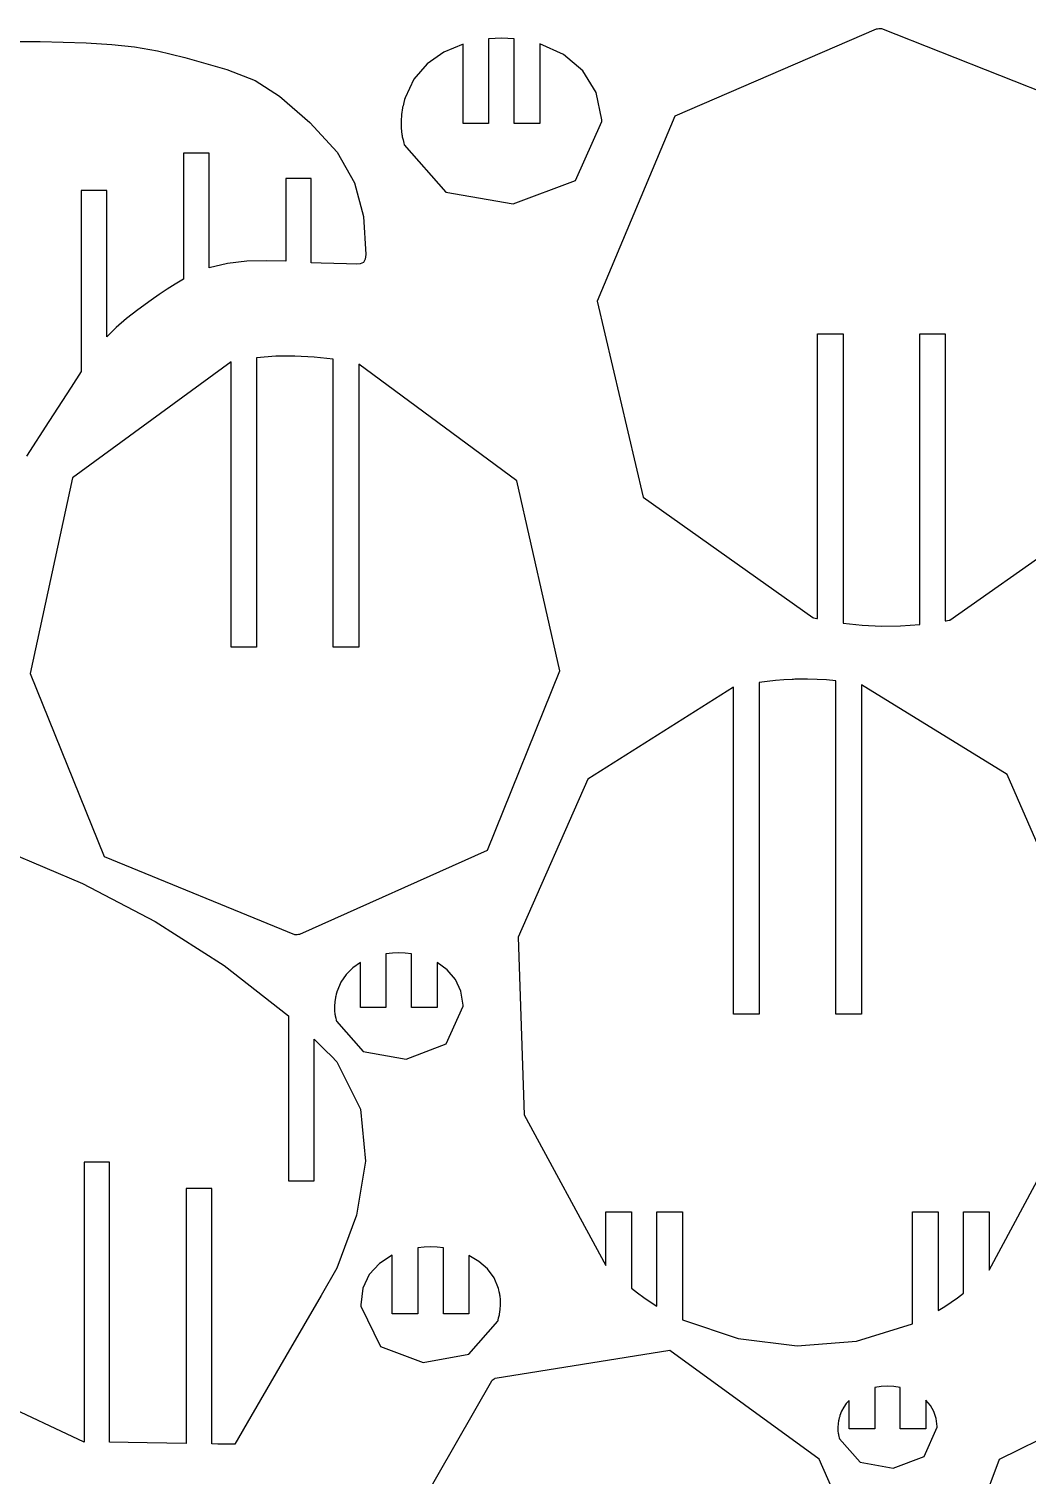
# Model space of a CAD drawing. Header units: metres. Extents: x 0 to 170079, y 0 to 115469.
# Drawn here: x 74842 to 122457, y 46532 to 115469 of the extents above; entities that cross this region are included whole.
import ezdxf

# ---------------------------------------------------------------- set-up
doc = ezdxf.new("R2010")
doc.units = ezdxf.units.M

msp = doc.modelspace()

# ---------------------------------------------------------------- linework, layer by layer
at = {"layer": 'MY3DLAYER'}
for p, q in [((115252, 115459), (105655, 111314)), ((115252, 115459), (105655, 111314)), ((115319, 115463), (115252, 115459)), ((115319, 115463), (115252, 115459)), ((115386, 115466), (115319, 115463)), ((115386, 115466), (115319, 115463)), ((115453, 115468), (115386, 115466)), ((115453, 115468), (115386, 115466)), ((115521, 115469), (115453, 115468)), ((115521, 115469), (115453, 115468)), ((115522, 115469), (115521, 115469)), ((115522, 115469), (115521, 115469)), ((115523, 115469), (115522, 115469)), ((115523, 115469), (115522, 115469)), ((115524, 115469), (115523, 115469)), ((115524, 115469), (115523, 115469)), ((115525, 115469), (115524, 115469)), ((115525, 115469), (115524, 115469)), ((115526, 115469), (115525, 115469)), ((115525, 115469), (115525, 115469)), ((115526, 115469), (115525, 115469)), ((115525, 115469), (115525, 115469)), ((125266, 111625), (115526, 115469)), ((115526, 115469), (115526, 115469)), ((115526, 115469), (115526, 115469)), ((125266, 111625), (115526, 115469)), ((115526, 115469), (115526, 115469)), ((115526, 115469), (115526, 115469)), ((73186, 114874), (75384, 114867)), ((73186, 114874), (75384, 114867)), ((75384, 114867), (77566, 114804)), ((75384, 114867), (77566, 114804)), ((77566, 114804), (78805, 114734)), ((77566, 114804), (78805, 114734)), ((78805, 114734), (79885, 114623)), ((78805, 114734), (79885, 114623)), ((79885, 114623), (80984, 114428)), ((79885, 114623), (80984, 114428)), ((95553, 114749), (94638, 114359)), ((95553, 114749), (94638, 114359)), ((95553, 114157), (95553, 114749)), ((95553, 114157), (95553, 114749)), ((97077, 115020), (96772, 114997)), ((97077, 115020), (96772, 114997)), ((96772, 114997), (96772, 114367)), ((96772, 114997), (96772, 114367)), ((97382, 115027), (97077, 115020)), ((97382, 115027), (97077, 115020)), ((97687, 115020), (97382, 115027)), ((97687, 115020), (97382, 115027)), ((97992, 114999), (97687, 115020)), ((97992, 114999), (97687, 115020)), ((97992, 114368), (97992, 114999)), ((97992, 114368), (97992, 114999)), ((100339, 114244), (99211, 114754)), ((99211, 114754), (99211, 114162)), ((100339, 114244), (99211, 114754)), ((99211, 114754), (99211, 114162)), ((80984, 114428), (82278, 114106)), ((80984, 114428), (82278, 114106)), ((82278, 114106), (84280, 113535)), ((82278, 114106), (84280, 113535)), ((93843, 113801), (93211, 113076)), ((93843, 113801), (93211, 113076)), ((94638, 114359), (93843, 113801)), ((94638, 114359), (93843, 113801)), ((95553, 112856), (95553, 114157)), ((95553, 112856), (95553, 114157)), ((96772, 114367), (96772, 112981)), ((96772, 114367), (96772, 112981)), ((97992, 112981), (97992, 114368)), ((97992, 112981), (97992, 114368)), ((99211, 114162), (99211, 112859)), ((99211, 114162), (99211, 112859)), ((101263, 113472), (100339, 114244)), ((101263, 113472), (100339, 114244)), ((84280, 113535), (85632, 113009)), ((84280, 113535), (85632, 113009)), ((93211, 113076), (92784, 112182)), ((93211, 113076), (92784, 112182)), ((101901, 112437), (101263, 113472)), ((101901, 112437), (101263, 113472)), ((85632, 113009), (86798, 112256)), ((85632, 113009), (86798, 112256)), ((95553, 111556), (95553, 112856)), ((95553, 111556), (95553, 112856)), ((96772, 112981), (96772, 111594)), ((96772, 112981), (96772, 111594)), ((97992, 111595), (97992, 112981)), ((97992, 111595), (97992, 112981)), ((99211, 112859), (99211, 111556)), ((99211, 112859), (99211, 111556)), ((102170, 111140), (101901, 112437)), ((102170, 111140), (101901, 112437)), ((86798, 112256), (88247, 111008)), ((86798, 112256), (88247, 111008)), ((92662, 111704), (92613, 111385)), ((92662, 111704), (92613, 111385)), ((92663, 111708), (92662, 111704)), ((92663, 111708), (92662, 111704)), ((92665, 111718), (92663, 111708)), ((92665, 111718), (92663, 111708)), ((92668, 111728), (92665, 111718)), ((92668, 111728), (92665, 111718)), ((92669, 111733), (92668, 111728)), ((92669, 111733), (92668, 111728)), ((92687, 111802), (92669, 111733)), ((92687, 111802), (92669, 111733)), ((92726, 111955), (92687, 111802)), ((92726, 111955), (92687, 111802)), ((92765, 112108), (92726, 111955)), ((92765, 112108), (92726, 111955)), ((92783, 112177), (92765, 112108)), ((92783, 112177), (92765, 112108)), ((92784, 112182), (92783, 112180)), ((92784, 112182), (92783, 112180)), ((92783, 112180), (92783, 112178)), ((92783, 112180), (92783, 112178)), ((92783, 112178), (92783, 112177)), ((92783, 112178), (92783, 112177)), ((92784, 112182), (92784, 112182)), ((92784, 112182), (92784, 112182)), ((88247, 111008), (89552, 109587)), ((88247, 111008), (89552, 109587)), ((92613, 111385), (92592, 111068)), ((92613, 111385), (92592, 111068)), ((92592, 111068), (92598, 110750)), ((92592, 111068), (92598, 110750)), ((95553, 110964), (95553, 111556)), ((95553, 110964), (95553, 111556)), ((96772, 111594), (96772, 110964)), ((96772, 111594), (96772, 110964)), ((97992, 110964), (97992, 111595)), ((97992, 110964), (97992, 111595)), ((99211, 111556), (99211, 110964)), ((99211, 111556), (99211, 110964)), ((100912, 108248), (102173, 111060)), ((100912, 108248), (102173, 111060)), ((105655, 111314), (101955, 102493)), ((105655, 111314), (101955, 102493)), ((102171, 111121), (102170, 111140)), ((102171, 111121), (102170, 111140)), ((102172, 111101), (102171, 111121)), ((102172, 111101), (102171, 111121)), ((102173, 111082), (102172, 111101)), ((102173, 111082), (102172, 111101)), ((102173, 111062), (102173, 111082)), ((102173, 111062), (102173, 111082)), ((102173, 111061), (102173, 111062)), ((102173, 111062), (102173, 111062)), ((102173, 111061), (102173, 111062)), ((102173, 111062), (102173, 111062)), ((102173, 111061), (102173, 111061)), ((102173, 111061), (102173, 111061)), ((102173, 111060), (102173, 111061)), ((102173, 111061), (102173, 111061)), ((102173, 111061), (102173, 111061)), ((102173, 111061), (102173, 111061)), ((102173, 111061), (102173, 111061)), ((102173, 111060), (102173, 111061)), ((102173, 111061), (102173, 111061)), ((102173, 111061), (102173, 111061)), ((102173, 111060), (102173, 111060)), ((102173, 111060), (102173, 111060)), ((92598, 110750), (92633, 110427)), ((92598, 110750), (92633, 110427)), ((92633, 110427), (92634, 110423)), ((92633, 110427), (92634, 110423)), ((92634, 110423), (92636, 110413)), ((92634, 110423), (92636, 110413)), ((92636, 110413), (92639, 110403)), ((92636, 110413), (92639, 110403)), ((92639, 110403), (92640, 110398)), ((92639, 110403), (92640, 110398)), ((92640, 110398), (92655, 110329)), ((92640, 110398), (92655, 110329)), ((92655, 110329), (92689, 110176)), ((92655, 110329), (92689, 110176)), ((95744, 110964), (95553, 110964)), ((95744, 110964), (95553, 110964)), ((96163, 110964), (95744, 110964)), ((96163, 110964), (95744, 110964)), ((96582, 110964), (96163, 110964)), ((96582, 110964), (96163, 110964)), ((96772, 110964), (96582, 110964)), ((96772, 110964), (96582, 110964)), ((98182, 110964), (97992, 110964)), ((98182, 110964), (97992, 110964)), ((98601, 110964), (98182, 110964)), ((98601, 110964), (98182, 110964)), ((99020, 110964), (98601, 110964)), ((99020, 110964), (98601, 110964)), ((99211, 110964), (99020, 110964)), ((99211, 110964), (99020, 110964)), ((92689, 110176), (92723, 110023)), ((92689, 110176), (92723, 110023)), ((92723, 110023), (92738, 109954)), ((92723, 110023), (92738, 109954)), ((92738, 109954), (92738, 109953)), ((92738, 109954), (92738, 109953)), ((92738, 109953), (92739, 109951)), ((92738, 109953), (92739, 109951)), ((92739, 109951), (92739, 109950)), ((92739, 109951), (92739, 109950)), ((92739, 109950), (92739, 109949)), ((92739, 109950), (92739, 109949)), ((92739, 109949), (94727, 107693)), ((92739, 109949), (94727, 107693)), ((82406, 109539), (82216, 109539)), ((82216, 109539), (82216, 108602)), ((82406, 109539), (82216, 109539)), ((82216, 109539), (82216, 108602)), ((82825, 109539), (82406, 109539)), ((82825, 109539), (82406, 109539)), ((83245, 109539), (82825, 109539)), ((83245, 109539), (82825, 109539)), ((83435, 109539), (83245, 109539)), ((83435, 109539), (83245, 109539)), ((83435, 108686), (83435, 109539)), ((83435, 108686), (83435, 109539)), ((89552, 109587), (90375, 108126)), ((89552, 109587), (90375, 108126)), ((82216, 108602), (82216, 106540)), ((82216, 108602), (82216, 106540)), ((83435, 106811), (83435, 108686)), ((83435, 106811), (83435, 108686)), ((87283, 108341), (87093, 108341)), ((87093, 108341), (87093, 107724)), ((87283, 108341), (87093, 108341)), ((87093, 108341), (87093, 107724)), ((87702, 108341), (87283, 108341)), ((87702, 108341), (87283, 108341)), ((88121, 108341), (87702, 108341)), ((88121, 108341), (87702, 108341)), ((88312, 108341), (88121, 108341)), ((88312, 108341), (88121, 108341)), ((88312, 107713), (88312, 108341)), ((88312, 107713), (88312, 108341)), ((97941, 107126), (100912, 108248)), ((97941, 107126), (100912, 108248)), ((77530, 107761), (77339, 107761)), ((77339, 107761), (77339, 106414)), ((77530, 107761), (77339, 107761)), ((77339, 107761), (77339, 106414)), ((77949, 107761), (77530, 107761)), ((77949, 107761), (77530, 107761)), ((78368, 107761), (77949, 107761)), ((78368, 107761), (77949, 107761)), ((78558, 107761), (78368, 107761)), ((78558, 107761), (78368, 107761)), ((78558, 106671), (78558, 107761)), ((78558, 106671), (78558, 107761)), ((87093, 107724), (87093, 106366)), ((87093, 107724), (87093, 106366)), ((88312, 106330), (88312, 107713)), ((88312, 106330), (88312, 107713)), ((90375, 108126), (90800, 106534)), ((90375, 108126), (90800, 106534)), ((94727, 107693), (97941, 107126)), ((94727, 107693), (97941, 107126)), ((77339, 106414), (77339, 103452)), ((77339, 106414), (77339, 103452)), ((78558, 104272), (78558, 106671)), ((78558, 104272), (78558, 106671)), ((82216, 106540), (82216, 104479)), ((82216, 106540), (82216, 104479)), ((83435, 104936), (83435, 106811)), ((83435, 104936), (83435, 106811)), ((87093, 106366), (87093, 105008)), ((87093, 106366), (87093, 105008)), ((88312, 104947), (88312, 106330)), ((88312, 104947), (88312, 106330)), ((90800, 106534), (90912, 104719)), ((90800, 106534), (90912, 104719)), ((83435, 104083), (83435, 104936)), ((83435, 104083), (83435, 104936)), ((87093, 105008), (87093, 104391)), ((87093, 105008), (87093, 104391)), ((88312, 104319), (88312, 104947)), ((88312, 104319), (88312, 104947)), ((78558, 101874), (78558, 104272)), ((78558, 101874), (78558, 104272)), ((82216, 104479), (82216, 103542)), ((82216, 104479), (82216, 103542)), ((84321, 104292), (83435, 104083)), ((84321, 104292), (83435, 104083)), ((85233, 104395), (84321, 104292)), ((85233, 104395), (84321, 104292)), ((86160, 104419), (85233, 104395)), ((86160, 104419), (85233, 104395)), ((87093, 104391), (86160, 104419)), ((87093, 104391), (86160, 104419)), ((88785, 104297), (88312, 104319)), ((88785, 104297), (88312, 104319)), ((89392, 104279), (88785, 104297)), ((89392, 104279), (88785, 104297)), ((89996, 104265), (89392, 104279)), ((89996, 104265), (89392, 104279)), ((90457, 104258), (89996, 104265)), ((90457, 104258), (89996, 104265)), ((90651, 104264), (90457, 104258)), ((90651, 104264), (90457, 104258)), ((90795, 104338), (90651, 104264)), ((90795, 104338), (90651, 104264)), ((90883, 104487), (90795, 104338)), ((90883, 104487), (90795, 104338)), ((90912, 104719), (90883, 104487)), ((90912, 104719), (90883, 104487)), ((77339, 103452), (77339, 100490)), ((77339, 103452), (77339, 100490)), ((82216, 103542), (81822, 103306)), ((82216, 103542), (81822, 103306)), ((81051, 102803), (80673, 102540)), ((81051, 102803), (80673, 102540)), ((81434, 103059), (81051, 102803)), ((81434, 103059), (81051, 102803)), ((81822, 103306), (81434, 103059)), ((81822, 103306), (81434, 103059)), ((80040, 102084), (79491, 101658)), ((80040, 102084), (79491, 101658)), ((80673, 102540), (80040, 102084)), ((80673, 102540), (80040, 102084)), ((101955, 102493), (104151, 93141)), ((101955, 102493), (104151, 93141)), ((78558, 100784), (78558, 101874)), ((78558, 100784), (78558, 101874)), ((79491, 101658), (79004, 101234)), ((79491, 101658), (79004, 101234)), ((79004, 101234), (78558, 100784)), ((79004, 101234), (78558, 100784)), ((112460, 98813), (112460, 100933)), ((112460, 100933), (112651, 100933)), ((112460, 98813), (112460, 100933)), ((112460, 100933), (112651, 100933)), ((112651, 100933), (113070, 100933)), ((112651, 100933), (113070, 100933)), ((113070, 100933), (113489, 100933)), ((113070, 100933), (113489, 100933)), ((113489, 100933), (113679, 100933)), ((113489, 100933), (113679, 100933)), ((113679, 100933), (113679, 98779)), ((113679, 100933), (113679, 98779)), ((117337, 98768), (117337, 100933)), ((117337, 100933), (117527, 100933)), ((117337, 98768), (117337, 100933)), ((117337, 100933), (117527, 100933)), ((117527, 100933), (117946, 100933)), ((117527, 100933), (117946, 100933)), ((117946, 100933), (118366, 100933)), ((117946, 100933), (118366, 100933)), ((118366, 100933), (118556, 100933)), ((118366, 100933), (118556, 100933)), ((118556, 100933), (118556, 98796)), ((118556, 100933), (118556, 98796)), ((77339, 100490), (77339, 99144)), ((77339, 100490), (77339, 99144)), ((84484, 99601), (76917, 94073)), ((84484, 99601), (76917, 94073)), ((84484, 97474), (84484, 99601)), ((84484, 97474), (84484, 99601)), ((86615, 99863), (85703, 99793)), ((86615, 99863), (85703, 99793)), ((85703, 99793), (85703, 97637)), ((85703, 99793), (85703, 97637)), ((87534, 99872), (86615, 99863)), ((87534, 99872), (86615, 99863)), ((88451, 99823), (87534, 99872)), ((88451, 99823), (87534, 99872)), ((89361, 99719), (88451, 99823)), ((89361, 99719), (88451, 99823)), ((89361, 97575), (89361, 99719)), ((89361, 97575), (89361, 99719)), ((98124, 93930), (90580, 99486)), ((90580, 99486), (90580, 97378)), ((98124, 93930), (90580, 99486)), ((90580, 99486), (90580, 97378)), ((77339, 99144), (76855, 98395)), ((77339, 99144), (76855, 98395)), ((112460, 94148), (112460, 98813)), ((112460, 94148), (112460, 98813)), ((113679, 98779), (113679, 94039)), ((113679, 98779), (113679, 94039)), ((117337, 94003), (117337, 98768)), ((117337, 94003), (117337, 98768)), ((118556, 98796), (118556, 94093)), ((118556, 98796), (118556, 94093)), ((76855, 98395), (75792, 96749)), ((76855, 98395), (75792, 96749)), ((84484, 92797), (84484, 97474)), ((84484, 92797), (84484, 97474)), ((85703, 97637), (85703, 92893)), ((85703, 97637), (85703, 92893)), ((89361, 92856), (89361, 97575)), ((89361, 92856), (89361, 97575)), ((90580, 97378), (90580, 92740)), ((90580, 97378), (90580, 92740)), ((75792, 96749), (74728, 95103)), ((75792, 96749), (74728, 95103)), ((76917, 94073), (74899, 84749)), ((76917, 94073), (74899, 84749)), ((100171, 84872), (98124, 93930)), ((100171, 84872), (98124, 93930)), ((112460, 89484), (112460, 94148)), ((112460, 89484), (112460, 94148)), ((113679, 94039), (113679, 89300)), ((113679, 94039), (113679, 89300)), ((117337, 89239), (117337, 94003)), ((117337, 89239), (117337, 94003)), ((118556, 94093), (118556, 89390)), ((118556, 94093), (118556, 89390)), ((104151, 93141), (112240, 87404)), ((104151, 93141), (112240, 87404)), ((84484, 88120), (84484, 92797)), ((84484, 88120), (84484, 92797)), ((85703, 92893), (85703, 88150)), ((85703, 92893), (85703, 88150)), ((89361, 88138), (89361, 92856)), ((89361, 88138), (89361, 92856)), ((90580, 92740), (90580, 88102)), ((90580, 92740), (90580, 88102)), ((118776, 87286), (126890, 92993)), ((118776, 87286), (126890, 92993)), ((112460, 87363), (112460, 89484)), ((112460, 87363), (112460, 89484)), ((113679, 89300), (113679, 87146)), ((113679, 89300), (113679, 87146)), ((117337, 87074), (117337, 89239)), ((117337, 87074), (117337, 89239)), ((118556, 89390), (118556, 87253)), ((118556, 89390), (118556, 87253)), ((84484, 85994), (84484, 88120)), ((84484, 85994), (84484, 88120)), ((85703, 88150), (85703, 85994)), ((85703, 88150), (85703, 85994)), ((89361, 85994), (89361, 88138)), ((89361, 85994), (89361, 88138)), ((90580, 88102), (90580, 85994)), ((90580, 88102), (90580, 85994)), ((112240, 87404), (112274, 87398)), ((112240, 87404), (112274, 87398)), ((112274, 87398), (112350, 87384)), ((112274, 87398), (112350, 87384)), ((112350, 87384), (112426, 87370)), ((112350, 87384), (112426, 87370)), ((112426, 87370), (112460, 87363)), ((112426, 87370), (112460, 87363)), ((113679, 87146), (114589, 87051)), ((113679, 87146), (114589, 87051)), ((114589, 87051), (115506, 87006)), ((114589, 87051), (115506, 87006)), ((115506, 87006), (116424, 87012)), ((115506, 87006), (116424, 87012)), ((116424, 87012), (117337, 87074)), ((116424, 87012), (117337, 87074)), ((118556, 87253), (118590, 87258)), ((118556, 87253), (118590, 87258)), ((118590, 87258), (118666, 87269)), ((118590, 87258), (118666, 87269)), ((118666, 87269), (118742, 87281)), ((118666, 87269), (118742, 87281)), ((118742, 87281), (118776, 87286)), ((118742, 87281), (118776, 87286)), ((84674, 85994), (84484, 85994)), ((84674, 85994), (84484, 85994)), ((85093, 85994), (84674, 85994)), ((85093, 85994), (84674, 85994)), ((85512, 85994), (85093, 85994)), ((85512, 85994), (85093, 85994)), ((85703, 85994), (85512, 85994)), ((85703, 85994), (85512, 85994)), ((89551, 85994), (89361, 85994)), ((89551, 85994), (89361, 85994)), ((89970, 85994), (89551, 85994)), ((89970, 85994), (89551, 85994)), ((90389, 85994), (89970, 85994)), ((90389, 85994), (89970, 85994)), ((90580, 85994), (90389, 85994)), ((90580, 85994), (90389, 85994)), ((96721, 76327), (100171, 84872)), ((96721, 76327), (100171, 84872)), ((74899, 84749), (78431, 76026)), ((74899, 84749), (78431, 76026)), ((110061, 84365), (109677, 84315)), ((110061, 84365), (109677, 84315)), ((109677, 84315), (109677, 81845)), ((109677, 84315), (109677, 81845)), ((110451, 84407), (110061, 84365)), ((110451, 84407), (110061, 84365)), ((110846, 84438), (110451, 84407)), ((110846, 84438), (110451, 84407)), ((111249, 84459), (110846, 84438)), ((111249, 84459), (110846, 84438)), ((111316, 84464), (111249, 84459)), ((111316, 84464), (111249, 84459)), ((111383, 84467), (111316, 84464)), ((111383, 84467), (111316, 84464)), ((111451, 84469), (111383, 84467)), ((111451, 84469), (111383, 84467)), ((111519, 84470), (111451, 84469)), ((111519, 84470), (111451, 84469)), ((111520, 84470), (111519, 84470)), ((111520, 84470), (111519, 84470)), ((111521, 84470), (111520, 84470)), ((111521, 84470), (111520, 84470)), ((111522, 84470), (111521, 84470)), ((111522, 84470), (111521, 84470)), ((111523, 84470), (111522, 84470)), ((111523, 84470), (111522, 84470)), ((111524, 84470), (111523, 84470)), ((111523, 84470), (111523, 84470)), ((111524, 84470), (111523, 84470)), ((111523, 84470), (111523, 84470)), ((111989, 84473), (111524, 84470)), ((111989, 84473), (111524, 84470)), ((111524, 84470), (111524, 84470)), ((111524, 84470), (111524, 84470)), ((111524, 84470), (111524, 84470)), ((111524, 84470), (111524, 84470)), ((112446, 84461), (111989, 84473)), ((112446, 84461), (111989, 84473)), ((112894, 84435), (112446, 84461)), ((112894, 84435), (112446, 84461)), ((113335, 84395), (112894, 84435)), ((113335, 84395), (112894, 84435)), ((113335, 81912), (113335, 84395)), ((113335, 81912), (113335, 84395)), ((121507, 79933), (114554, 84208)), ((114554, 84208), (114554, 81754)), ((121507, 79933), (114554, 84208)), ((114554, 84208), (114554, 81754)), ((108458, 84084), (101506, 79699)), ((108458, 84084), (101506, 79699)), ((108458, 81650), (108458, 84084)), ((108458, 81650), (108458, 84084)), ((108458, 76296), (108458, 81650)), ((108458, 76296), (108458, 81650)), ((109677, 81845), (109677, 76411)), ((109677, 81845), (109677, 76411)), ((113335, 76451), (113335, 81912)), ((113335, 76451), (113335, 81912)), ((114554, 81754), (114554, 76357)), ((114554, 81754), (114554, 76357)), ((101506, 79699), (98173, 72172)), ((101506, 79699), (98173, 72172)), ((124840, 72264), (121507, 79933)), ((124840, 72264), (121507, 79933)), ((73813, 76256), (77394, 74728)), ((73813, 76256), (77394, 74728)), ((78431, 76026), (87515, 72303)), ((78431, 76026), (87515, 72303)), ((87771, 72313), (96721, 76327)), ((87771, 72313), (96721, 76327)), ((108458, 70941), (108458, 76296)), ((108458, 70941), (108458, 76296)), ((109677, 76411), (109677, 70977)), ((109677, 76411), (109677, 70977)), ((113335, 70990), (113335, 76451)), ((113335, 70990), (113335, 76451)), ((114554, 76357), (114554, 70960)), ((114554, 76357), (114554, 70960)), ((77394, 74728), (80861, 72918)), ((77394, 74728), (80861, 72918)), ((80861, 72918), (84157, 70819)), ((80861, 72918), (84157, 70819)), ((87515, 72303), (87515, 72303)), ((87515, 72303), (87515, 72303)), ((87515, 72303), (87516, 72303)), ((87515, 72303), (87515, 72303)), ((87515, 72303), (87515, 72303)), ((87515, 72303), (87516, 72303)), ((87516, 72303), (87517, 72303)), ((87516, 72303), (87516, 72303)), ((87516, 72303), (87517, 72303)), ((87516, 72303), (87516, 72303)), ((87517, 72303), (87518, 72303)), ((87517, 72303), (87518, 72303)), ((87518, 72303), (87519, 72303)), ((87518, 72303), (87519, 72303)), ((87519, 72303), (87520, 72303)), ((87519, 72303), (87520, 72303)), ((87520, 72303), (87583, 72304)), ((87520, 72303), (87583, 72304)), ((87583, 72304), (87646, 72306)), ((87583, 72304), (87646, 72306)), ((87646, 72306), (87708, 72309)), ((87646, 72306), (87708, 72309)), ((87708, 72309), (87771, 72313)), ((87708, 72309), (87771, 72313)), ((98173, 72172), (98459, 63712)), ((98173, 72172), (98459, 63712)), ((92180, 71416), (91876, 71381)), ((92180, 71416), (91876, 71381)), ((91876, 71381), (91876, 70980)), ((91876, 71381), (91876, 70980)), ((92486, 71428), (92180, 71416)), ((92486, 71428), (92180, 71416)), ((92792, 71417), (92486, 71428)), ((92792, 71417), (92486, 71428)), ((93095, 71383), (92792, 71417)), ((93095, 71383), (92792, 71417)), ((93095, 70982), (93095, 71383)), ((93095, 70982), (93095, 71383)), ((84157, 70819), (87224, 68423)), ((84157, 70819), (87224, 68423)), ((89974, 70393), (89720, 70026)), ((89974, 70393), (89720, 70026)), ((90290, 70704), (89974, 70393)), ((90290, 70704), (89974, 70393)), ((90657, 70959), (90290, 70704)), ((90657, 70959), (90290, 70704)), ((90657, 70624), (90657, 70959)), ((90657, 70624), (90657, 70959)), ((90657, 69888), (90657, 70624)), ((90657, 69888), (90657, 70624)), ((91876, 70980), (91876, 70098)), ((91876, 70980), (91876, 70098)), ((93095, 70099), (93095, 70982)), ((93095, 70099), (93095, 70982)), ((94799, 70610), (94315, 70966)), ((94315, 70966), (94315, 70630)), ((94799, 70610), (94315, 70966)), ((94315, 70966), (94315, 70630)), ((94315, 70630), (94315, 69891)), ((94315, 70630), (94315, 69891)), ((95184, 70153), (94799, 70610)), ((95184, 70153), (94799, 70610)), ((108458, 68507), (108458, 70941)), ((108458, 68507), (108458, 70941)), ((109677, 70977), (109677, 68507)), ((109677, 70977), (109677, 68507)), ((113335, 68507), (113335, 70990)), ((113335, 68507), (113335, 70990)), ((114554, 70960), (114554, 68507)), ((114554, 70960), (114554, 68507)), ((89720, 70026), (89539, 69604)), ((89720, 70026), (89539, 69604)), ((90657, 69151), (90657, 69888)), ((90657, 69151), (90657, 69888)), ((91876, 70098), (91876, 69217)), ((91876, 70098), (91876, 69217)), ((93095, 69217), (93095, 70099)), ((93095, 69217), (93095, 70099)), ((94315, 69891), (94315, 69152)), ((94315, 69891), (94315, 69152)), ((95444, 69595), (95184, 70153)), ((95444, 69595), (95184, 70153)), ((89429, 69093), (89415, 68890)), ((89429, 69093), (89415, 68890)), ((89460, 69297), (89429, 69093)), ((89460, 69297), (89429, 69093)), ((89461, 69300), (89460, 69297)), ((89461, 69300), (89460, 69297)), ((89462, 69307), (89461, 69300)), ((89462, 69307), (89461, 69300)), ((89464, 69313), (89462, 69307)), ((89464, 69313), (89462, 69307)), ((89465, 69316), (89464, 69313)), ((89465, 69316), (89464, 69313)), ((89476, 69361), (89465, 69316)), ((89476, 69361), (89465, 69316)), ((89501, 69459), (89476, 69361)), ((89501, 69459), (89476, 69361)), ((89526, 69557), (89501, 69459)), ((89526, 69557), (89501, 69459)), ((89538, 69601), (89526, 69557)), ((89538, 69601), (89526, 69557)), ((89539, 69604), (89538, 69604)), ((89538, 69604), (89538, 69603)), ((89539, 69604), (89538, 69604)), ((89538, 69604), (89538, 69603)), ((89538, 69603), (89538, 69602)), ((89538, 69603), (89538, 69602)), ((89538, 69602), (89538, 69601)), ((89538, 69602), (89538, 69601)), ((90657, 68816), (90657, 69151)), ((90657, 68816), (90657, 69151)), ((91876, 69217), (91876, 68816)), ((91876, 69217), (91876, 68816)), ((93095, 68816), (93095, 69217)), ((93095, 68816), (93095, 69217)), ((94315, 69152), (94315, 68816)), ((94315, 69152), (94315, 68816)), ((95555, 68936), (95444, 69595)), ((95555, 68936), (95444, 69595)), ((87224, 68423), (87224, 67195)), ((87224, 68423), (87224, 67195)), ((89415, 68890), (89419, 68686)), ((89415, 68890), (89419, 68686)), ((89419, 68686), (89442, 68479)), ((89419, 68686), (89442, 68479)), ((89442, 68479), (89443, 68476)), ((89442, 68479), (89443, 68476)), ((89443, 68476), (89444, 68470)), ((89443, 68476), (89444, 68470)), ((89444, 68470), (89445, 68464)), ((89444, 68470), (89445, 68464)), ((89445, 68464), (89446, 68461)), ((89445, 68464), (89446, 68461)), ((89446, 68461), (89456, 68416)), ((89446, 68461), (89456, 68416)), ((89456, 68416), (89478, 68318)), ((89456, 68416), (89478, 68318)), ((89478, 68318), (89499, 68220)), ((89478, 68318), (89499, 68220)), ((90848, 68816), (90657, 68816)), ((90848, 68816), (90657, 68816)), ((91267, 68816), (90848, 68816)), ((91267, 68816), (90848, 68816)), ((91686, 68816), (91267, 68816)), ((91686, 68816), (91267, 68816)), ((91876, 68816), (91686, 68816)), ((91876, 68816), (91686, 68816)), ((93286, 68816), (93095, 68816)), ((93286, 68816), (93095, 68816)), ((93705, 68816), (93286, 68816)), ((93705, 68816), (93286, 68816)), ((94124, 68816), (93705, 68816)), ((94124, 68816), (93705, 68816)), ((94315, 68816), (94124, 68816)), ((94315, 68816), (94124, 68816)), ((94749, 67082), (95557, 68885)), ((94749, 67082), (95557, 68885)), ((95556, 68924), (95555, 68936)), ((95556, 68924), (95555, 68936)), ((95557, 68911), (95556, 68924)), ((95557, 68911), (95556, 68924)), ((95557, 68899), (95557, 68911)), ((95557, 68899), (95557, 68911)), ((95557, 68886), (95557, 68899)), ((95557, 68886), (95557, 68899)), ((95557, 68885), (95557, 68886)), ((95557, 68886), (95557, 68886)), ((95557, 68886), (95557, 68886)), ((95557, 68885), (95557, 68886)), ((95557, 68886), (95557, 68886)), ((95557, 68886), (95557, 68886)), ((95557, 68885), (95557, 68885)), ((95557, 68885), (95557, 68885)), ((95557, 68885), (95557, 68885)), ((95557, 68885), (95557, 68885)), ((95557, 68885), (95557, 68885)), ((95557, 68885), (95557, 68885)), ((95557, 68885), (95557, 68885)), ((95557, 68885), (95557, 68885)), ((95557, 68885), (95557, 68885)), ((95557, 68885), (95557, 68885)), ((108649, 68507), (108458, 68507)), ((108649, 68507), (108458, 68507)), ((109068, 68507), (108649, 68507)), ((109068, 68507), (108649, 68507)), ((109487, 68507), (109068, 68507)), ((109487, 68507), (109068, 68507)), ((109677, 68507), (109487, 68507)), ((109677, 68507), (109487, 68507)), ((113525, 68507), (113335, 68507)), ((113525, 68507), (113335, 68507)), ((113944, 68507), (113525, 68507)), ((113944, 68507), (113525, 68507)), ((114364, 68507), (113944, 68507)), ((114364, 68507), (113944, 68507)), ((114554, 68507), (114364, 68507)), ((114554, 68507), (114364, 68507)), ((89499, 68220), (89509, 68176)), ((89499, 68220), (89509, 68176)), ((89509, 68176), (89509, 68175)), ((89509, 68176), (89509, 68175)), ((89509, 68175), (89509, 68174)), ((89509, 68175), (89509, 68174)), ((89509, 68174), (89510, 68173)), ((89509, 68174), (89510, 68173)), ((89510, 68173), (89510, 68173)), ((89510, 68173), (90784, 66726)), ((89510, 68173), (89510, 68173)), ((89510, 68173), (90784, 66726)), ((87224, 67195), (87224, 64494)), ((87224, 67195), (87224, 64494)), ((88444, 66260), (88444, 67314)), ((88444, 67314), (88722, 67046)), ((88444, 66260), (88444, 67314)), ((88444, 67314), (88722, 67046)), ((88722, 67046), (88998, 66775)), ((88722, 67046), (88998, 66775)), ((92844, 66363), (94749, 67082)), ((92844, 66363), (94749, 67082)), ((88444, 63940), (88444, 66260)), ((88444, 63940), (88444, 66260)), ((88998, 66775), (89270, 66501)), ((88998, 66775), (89270, 66501)), ((89270, 66501), (89538, 66225)), ((89270, 66501), (89538, 66225)), ((89538, 66225), (90659, 63980)), ((89538, 66225), (90659, 63980)), ((90784, 66726), (92844, 66363)), ((90784, 66726), (92844, 66363)), ((87224, 64494), (87224, 61793)), ((87224, 64494), (87224, 61793)), ((88444, 61620), (88444, 63940)), ((88444, 61620), (88444, 63940)), ((90659, 63980), (90901, 61500)), ((90659, 63980), (90901, 61500)), ((98459, 63712), (102362, 56529)), ((98459, 63712), (102362, 56529)), ((120650, 56292), (124554, 63588)), ((120650, 56292), (124554, 63588)), ((77661, 61440), (77471, 61440)), ((77471, 61440), (77471, 59356)), ((77661, 61440), (77471, 61440)), ((77471, 61440), (77471, 59356)), ((78080, 61440), (77661, 61440)), ((78080, 61440), (77661, 61440)), ((78500, 61440), (78080, 61440)), ((78500, 61440), (78080, 61440)), ((78690, 61440), (78500, 61440)), ((78690, 61440), (78500, 61440)), ((78690, 59355), (78690, 61440)), ((78690, 59355), (78690, 61440)), ((87224, 61793), (87224, 60565)), ((87224, 61793), (87224, 60565)), ((88444, 60565), (88444, 61620)), ((88444, 60565), (88444, 61620)), ((90901, 61500), (90462, 58927)), ((90901, 61500), (90462, 58927)), ((82538, 60192), (82348, 60192)), ((82348, 60192), (82348, 58292)), ((82538, 60192), (82348, 60192)), ((82348, 60192), (82348, 58292)), ((82957, 60192), (82538, 60192)), ((82957, 60192), (82538, 60192)), ((83376, 60192), (82957, 60192)), ((83376, 60192), (82957, 60192)), ((83567, 60192), (83376, 60192)), ((83567, 60192), (83376, 60192)), ((83567, 58290), (83567, 60192)), ((83567, 58290), (83567, 60192)), ((87224, 60565), (87415, 60565)), ((87224, 60565), (87415, 60565)), ((87415, 60565), (87834, 60565)), ((87415, 60565), (87834, 60565)), ((87834, 60565), (88253, 60565)), ((87834, 60565), (88253, 60565)), ((88253, 60565), (88444, 60565)), ((88253, 60565), (88444, 60565)), ((77471, 59356), (77471, 54771)), ((77471, 59356), (77471, 54771)), ((78690, 54767), (78690, 59355)), ((78690, 54767), (78690, 59355)), ((90462, 58927), (89538, 56401)), ((90462, 58927), (89538, 56401)), ((102362, 58685), (102362, 59084)), ((102362, 59084), (102553, 59084)), ((102362, 58685), (102362, 59084)), ((102362, 59084), (102553, 59084)), ((102362, 57806), (102362, 58685)), ((102362, 57806), (102362, 58685)), ((102553, 59084), (102972, 59084)), ((102553, 59084), (102972, 59084)), ((102972, 59084), (103391, 59084)), ((102972, 59084), (103391, 59084)), ((103391, 59084), (103581, 59084)), ((103391, 59084), (103581, 59084)), ((103581, 59084), (103581, 58514)), ((103581, 59084), (103581, 58514)), ((104800, 58381), (104800, 59084)), ((104800, 59084), (104991, 59084)), ((104800, 58381), (104800, 59084)), ((104800, 59084), (104991, 59084)), ((104991, 59084), (105410, 59084)), ((104991, 59084), (105410, 59084)), ((105410, 59084), (105829, 59084)), ((105410, 59084), (105829, 59084)), ((105829, 59084), (106020, 59084)), ((105829, 59084), (106020, 59084)), ((106020, 59084), (106020, 58279)), ((106020, 59084), (106020, 58279)), ((116992, 58249), (116992, 59084)), ((116992, 59084), (117183, 59084)), ((116992, 58249), (116992, 59084)), ((116992, 59084), (117183, 59084)), ((117183, 59084), (117602, 59084)), ((117183, 59084), (117602, 59084)), ((117602, 59084), (118021, 59084)), ((117602, 59084), (118021, 59084)), ((118021, 59084), (118212, 59084)), ((118021, 59084), (118212, 59084)), ((118212, 59084), (118212, 58347)), ((118212, 59084), (118212, 58347)), ((119431, 58478), (119431, 59084)), ((119431, 59084), (119621, 59084)), ((119431, 58478), (119431, 59084)), ((119431, 59084), (119621, 59084)), ((119621, 59084), (120040, 59084)), ((119621, 59084), (120040, 59084)), ((120040, 59084), (120460, 59084)), ((120040, 59084), (120460, 59084)), ((120460, 59084), (120650, 59084)), ((120460, 59084), (120650, 59084)), ((120650, 59084), (120650, 58647)), ((120650, 59084), (120650, 58647)), ((120650, 58647), (120650, 57688)), ((120650, 58647), (120650, 57688)), ((82348, 58292), (82348, 54112)), ((82348, 58292), (82348, 54112)), ((83567, 54104), (83567, 58290)), ((83567, 54104), (83567, 58290)), ((103581, 58514), (103581, 57261)), ((103581, 58514), (103581, 57261)), ((104800, 56836), (104800, 58381)), ((104800, 56836), (104800, 58381)), ((106020, 58279), (106020, 56510)), ((106020, 58279), (106020, 56510)), ((116992, 56414), (116992, 58249)), ((116992, 56414), (116992, 58249)), ((118212, 58347), (118212, 56727)), ((118212, 58347), (118212, 56727)), ((119431, 57145), (119431, 58478)), ((119431, 57145), (119431, 58478)), ((93700, 57394), (93397, 57364)), ((93700, 57394), (93397, 57364)), ((93397, 57364), (93397, 56871)), ((93397, 57364), (93397, 56871)), ((94006, 57404), (93700, 57394)), ((94006, 57404), (93700, 57394)), ((94312, 57393), (94006, 57404)), ((94312, 57393), (94006, 57404)), ((94616, 57363), (94312, 57393)), ((94616, 57363), (94312, 57393)), ((94616, 56870), (94616, 57363)), ((94616, 56870), (94616, 57363)), ((102362, 56928), (102362, 57806)), ((102362, 56928), (102362, 57806)), ((103581, 57261), (103581, 56008)), ((103581, 57261), (103581, 56008)), ((120650, 57688), (120650, 56728)), ((120650, 57688), (120650, 56728)), ((91561, 56617), (91078, 56094)), ((91561, 56617), (91078, 56094)), ((92177, 57008), (91561, 56617)), ((92177, 57008), (91561, 56617)), ((92177, 56571), (92177, 57008)), ((92177, 56571), (92177, 57008)), ((92177, 55609), (92177, 56571)), ((92177, 55609), (92177, 56571)), ((93397, 56871), (93397, 55787)), ((93397, 56871), (93397, 55787)), ((94616, 55787), (94616, 56870)), ((94616, 55787), (94616, 56870)), ((96309, 56720), (95835, 57003)), ((95835, 57003), (95835, 56567)), ((96309, 56720), (95835, 57003)), ((95835, 57003), (95835, 56567)), ((95835, 56567), (95835, 55607)), ((95835, 56567), (95835, 55607)), ((96712, 56362), (96309, 56720)), ((96712, 56362), (96309, 56720)), ((102362, 56529), (102362, 56928)), ((102362, 56529), (102362, 56928)), ((104800, 55290), (104800, 56836)), ((104800, 55290), (104800, 56836)), ((118212, 56727), (118212, 55107)), ((118212, 56727), (118212, 55107)), ((119431, 55812), (119431, 57145)), ((119431, 55812), (119431, 57145)), ((120650, 56728), (120650, 56292)), ((120650, 56728), (120650, 56292)), ((89538, 56401), (88776, 55090)), ((89538, 56401), (88776, 55090)), ((91078, 56094), (90767, 55437)), ((91078, 56094), (90767, 55437)), ((97028, 55929), (96712, 56362)), ((97028, 55929), (96712, 56362)), ((97241, 55421), (97028, 55929)), ((97241, 55421), (97028, 55929)), ((103581, 56008), (103581, 55439)), ((103581, 56008), (103581, 55439)), ((106020, 56510), (106020, 54741)), ((106020, 56510), (106020, 54741)), ((116992, 54578), (116992, 56414)), ((116992, 54578), (116992, 56414)), ((90767, 55437), (90668, 54647)), ((90767, 55437), (90668, 54647)), ((92177, 54648), (92177, 55609)), ((92177, 54648), (92177, 55609)), ((93397, 55787), (93397, 54703)), ((93397, 55787), (93397, 54703)), ((94616, 54703), (94616, 55787)), ((94616, 54703), (94616, 55787)), ((95835, 55607), (95835, 54647)), ((95835, 55607), (95835, 54647)), ((97242, 55420), (97241, 55421)), ((97241, 55421), (97241, 55421)), ((97242, 55420), (97241, 55421)), ((97241, 55421), (97241, 55421)), ((97242, 55418), (97242, 55420)), ((97242, 55418), (97242, 55420)), ((97253, 55369), (97242, 55418)), ((97242, 55418), (97242, 55418)), ((97253, 55369), (97242, 55418)), ((97242, 55418), (97242, 55418)), ((97276, 55263), (97253, 55369)), ((97276, 55263), (97253, 55369)), ((97300, 55156), (97276, 55263)), ((97300, 55156), (97276, 55263)), ((97311, 55108), (97300, 55156)), ((97311, 55108), (97300, 55156)), ((103581, 55439), (103875, 55214)), ((103581, 55439), (103875, 55214)), ((103875, 55214), (104176, 54996)), ((103875, 55214), (104176, 54996)), ((104800, 54588), (104800, 55290)), ((104800, 54588), (104800, 55290)), ((119137, 54984), (119431, 55207)), ((119137, 54984), (119431, 55207)), ((119431, 55207), (119431, 55812)), ((119431, 55207), (119431, 55812)), ((77471, 54771), (77471, 50185)), ((77471, 54771), (77471, 50185)), ((78690, 50178), (78690, 54767)), ((78690, 50178), (78690, 54767)), ((88776, 55090), (87099, 52204)), ((88776, 55090), (87099, 52204)), ((90668, 54647), (90668, 54646)), ((90668, 54647), (90668, 54647)), ((90668, 54647), (90668, 54647)), ((90668, 54647), (90668, 54647)), ((90668, 54647), (90668, 54647)), ((90668, 54647), (90668, 54646)), ((90668, 54647), (90668, 54647)), ((90668, 54647), (90668, 54647)), ((90668, 54647), (90668, 54647)), ((90668, 54647), (90668, 54647)), ((90668, 54646), (90668, 54646)), ((90668, 54646), (90668, 54646)), ((90668, 54646), (90668, 54646)), ((90668, 54646), (90668, 54632)), ((90668, 54646), (90668, 54646)), ((90668, 54646), (90668, 54646)), ((90668, 54646), (90668, 54646)), ((90668, 54646), (90668, 54632)), ((90668, 54632), (90669, 54618)), ((90668, 54632), (90669, 54618)), ((90669, 54618), (90669, 54605)), ((90669, 54618), (90669, 54605)), ((90669, 54605), (90670, 54591)), ((90669, 54605), (90670, 54591)), ((90670, 54591), (91619, 52661)), ((90670, 54591), (91619, 52661)), ((92177, 54211), (92177, 54648)), ((92177, 54211), (92177, 54648)), ((93397, 54703), (93397, 54211)), ((93397, 54703), (93397, 54211)), ((94616, 54211), (94616, 54703)), ((94616, 54211), (94616, 54703)), ((95835, 54647), (95835, 54211)), ((95835, 54647), (95835, 54211)), ((97311, 55105), (97311, 55108)), ((97311, 55105), (97311, 55108)), ((97313, 55098), (97311, 55105)), ((97313, 55098), (97311, 55105)), ((97314, 55091), (97313, 55098)), ((97314, 55091), (97313, 55098)), ((97315, 55088), (97314, 55091)), ((97315, 55088), (97314, 55091)), ((97339, 54863), (97315, 55088)), ((97339, 54863), (97315, 55088)), ((97329, 54421), (97344, 54641)), ((97329, 54421), (97344, 54641)), ((97344, 54641), (97339, 54863)), ((97344, 54641), (97339, 54863)), ((104176, 54996), (104484, 54788)), ((104176, 54996), (104484, 54788)), ((104484, 54788), (104800, 54588)), ((104484, 54788), (104800, 54588)), ((106020, 54741), (106020, 53936)), ((106020, 54741), (106020, 53936)), ((116992, 53743), (116992, 54578)), ((116992, 53743), (116992, 54578)), ((118212, 55107), (118212, 54371)), ((118212, 55107), (118212, 54371)), ((118212, 54371), (118528, 54566)), ((118212, 54371), (118528, 54566)), ((118528, 54566), (118836, 54771)), ((118528, 54566), (118836, 54771)), ((118836, 54771), (119137, 54984)), ((118836, 54771), (119137, 54984)), ((82348, 54112), (82348, 49932)), ((82348, 54112), (82348, 49932)), ((83567, 49918), (83567, 54104)), ((83567, 49918), (83567, 54104)), ((92368, 54211), (92177, 54211)), ((92368, 54211), (92177, 54211)), ((92787, 54211), (92368, 54211)), ((92787, 54211), (92368, 54211)), ((93206, 54211), (92787, 54211)), ((93206, 54211), (92787, 54211)), ((93397, 54211), (93206, 54211)), ((93397, 54211), (93206, 54211)), ((94806, 54211), (94616, 54211)), ((94806, 54211), (94616, 54211)), ((95225, 54211), (94806, 54211)), ((95225, 54211), (94806, 54211)), ((95645, 54211), (95225, 54211)), ((95645, 54211), (95225, 54211)), ((95835, 54211), (95645, 54211)), ((95835, 54211), (95645, 54211)), ((95823, 52298), (97210, 53865)), ((95823, 52298), (97210, 53865)), ((97210, 53867), (97211, 53868)), ((97210, 53867), (97211, 53868)), ((97210, 53866), (97210, 53867)), ((97210, 53866), (97210, 53867)), ((97210, 53865), (97210, 53866)), ((97210, 53865), (97210, 53866)), ((97211, 53869), (97223, 53917)), ((97211, 53869), (97223, 53917)), ((97211, 53868), (97211, 53869)), ((97211, 53868), (97211, 53869)), ((97223, 53917), (97250, 54023)), ((97223, 53917), (97250, 54023)), ((97250, 54023), (97278, 54130)), ((97250, 54023), (97278, 54130)), ((97278, 54130), (97290, 54178)), ((97278, 54130), (97290, 54178)), ((97290, 54178), (97291, 54182)), ((97290, 54178), (97291, 54182)), ((97291, 54182), (97293, 54188)), ((97291, 54182), (97293, 54188)), ((97293, 54188), (97294, 54195)), ((97293, 54188), (97294, 54195)), ((97294, 54195), (97295, 54198)), ((97294, 54195), (97295, 54198)), ((97295, 54198), (97329, 54421)), ((97295, 54198), (97329, 54421)), ((106020, 53936), (108667, 53041)), ((106020, 53936), (108667, 53041)), ((114321, 52922), (116992, 53743)), ((114321, 52922), (116992, 53743)), ((91619, 52661), (93648, 51896)), ((91619, 52661), (93648, 51896)), ((105410, 52472), (97078, 51137)), ((105410, 52472), (97078, 51137)), ((112537, 47294), (105410, 52472)), ((112537, 47294), (105410, 52472)), ((108667, 53041), (111490, 52696)), ((108667, 53041), (111490, 52696)), ((111490, 52696), (114321, 52922)), ((111490, 52696), (114321, 52922)), ((87099, 52204), (85423, 49319)), ((87099, 52204), (85423, 49319)), ((93648, 51896), (95823, 52298)), ((93648, 51896), (95823, 52298)), ((77471, 48101), (70210, 51514)), ((77471, 48101), (70210, 51514)), ((96943, 51041), (96901, 51008)), ((96943, 51041), (96901, 51008)), ((96986, 51073), (96943, 51041)), ((96986, 51073), (96943, 51041)), ((97030, 51104), (96986, 51073)), ((97030, 51104), (96986, 51073)), ((97074, 51135), (97030, 51104)), ((97074, 51135), (97030, 51104)), ((97075, 51135), (97074, 51135)), ((97074, 51135), (97074, 51135)), ((97075, 51135), (97074, 51135)), ((97074, 51135), (97074, 51135)), ((97076, 51136), (97075, 51135)), ((97076, 51136), (97075, 51135)), ((97077, 51136), (97076, 51136)), ((97077, 51136), (97076, 51136)), ((97078, 51137), (97077, 51137)), ((97077, 51137), (97077, 51137)), ((97077, 51137), (97077, 51136)), ((97078, 51137), (97077, 51137)), ((97077, 51137), (97077, 51137)), ((97077, 51137), (97077, 51136)), ((97077, 51136), (97077, 51136)), ((97077, 51136), (97077, 51136)), ((129088, 51195), (121124, 47281)), ((129088, 51195), (121124, 47281)), ((96901, 51008), (92704, 43666)), ((96901, 51008), (92704, 43666)), ((115493, 50759), (115191, 50713)), ((115493, 50759), (115191, 50713)), ((115191, 50713), (115191, 50405)), ((115191, 50713), (115191, 50405)), ((115191, 50405), (115191, 49728)), ((115191, 50405), (115191, 49728)), ((115800, 50774), (115493, 50759)), ((115800, 50774), (115493, 50759)), ((116107, 50759), (115800, 50774)), ((116107, 50759), (115800, 50774)), ((116410, 50714), (116107, 50759)), ((116410, 50714), (116107, 50759)), ((116410, 50406), (116410, 50714)), ((116410, 50406), (116410, 50714)), ((116410, 49729), (116410, 50406)), ((116410, 49729), (116410, 50406)), ((77471, 50185), (77471, 48101)), ((77471, 50185), (77471, 48101)), ((78690, 48093), (78690, 50178)), ((78690, 48093), (78690, 50178)), ((82348, 49932), (82348, 48032)), ((82348, 49932), (82348, 48032)), ((83567, 48015), (83567, 49918)), ((83567, 48015), (83567, 49918)), ((113708, 49763), (113606, 49573)), ((113708, 49763), (113606, 49573)), ((113830, 49936), (113708, 49763)), ((113830, 49936), (113708, 49763)), ((113971, 50093), (113830, 49936)), ((113971, 50093), (113830, 49936)), ((113971, 49882), (113971, 50093)), ((113971, 49882), (113971, 50093)), ((113971, 49418), (113971, 49882)), ((113971, 49418), (113971, 49882)), ((115191, 49728), (115191, 49050)), ((115191, 49728), (115191, 49050)), ((116410, 49051), (116410, 49729)), ((116410, 49051), (116410, 49729)), ((117843, 49849), (117629, 50101)), ((117629, 50101), (117629, 49889)), ((117843, 49849), (117629, 50101)), ((117629, 50101), (117629, 49889)), ((117629, 49889), (117629, 49422)), ((117629, 49889), (117629, 49422)), ((118008, 49556), (117843, 49849)), ((118008, 49556), (117843, 49849)), ((85423, 49319), (84661, 48008)), ((85423, 49319), (84661, 48008)), ((113442, 48973), (113432, 48816)), ((113442, 48973), (113432, 48816)), ((113466, 49131), (113442, 48973)), ((113466, 49131), (113442, 48973)), ((113467, 49133), (113466, 49131)), ((113467, 49133), (113466, 49131)), ((113468, 49138), (113467, 49133)), ((113468, 49138), (113467, 49133)), ((113469, 49143), (113468, 49138)), ((113469, 49143), (113468, 49138)), ((113470, 49145), (113469, 49143)), ((113470, 49145), (113469, 49143)), ((113478, 49179), (113470, 49145)), ((113478, 49179), (113470, 49145)), ((113498, 49255), (113478, 49179)), ((113498, 49255), (113478, 49179)), ((113517, 49331), (113498, 49255)), ((113517, 49331), (113498, 49255)), ((113526, 49365), (113517, 49331)), ((113526, 49365), (113517, 49331)), ((113527, 49367), (113526, 49367)), ((113526, 49367), (113526, 49366)), ((113527, 49367), (113526, 49367)), ((113526, 49367), (113526, 49366)), ((113526, 49366), (113526, 49365)), ((113526, 49366), (113526, 49365)), ((113526, 49365), (113526, 49365)), ((113526, 49365), (113526, 49365)), ((113606, 49573), (113527, 49367)), ((113606, 49573), (113527, 49367)), ((113971, 48954), (113971, 49418)), ((113971, 48954), (113971, 49418)), ((113971, 48743), (113971, 48954)), ((113971, 48743), (113971, 48954)), ((115191, 49050), (115191, 48743)), ((115191, 49050), (115191, 48743)), ((116410, 48743), (116410, 49051)), ((116410, 48743), (116410, 49051)), ((117629, 49422), (117629, 48955)), ((117629, 49422), (117629, 48955)), ((117629, 48955), (117629, 48743)), ((117629, 48955), (117629, 48743)), ((118119, 49224), (118008, 49556)), ((118119, 49224), (118008, 49556)), ((118168, 48852), (118119, 49224)), ((118168, 48852), (118119, 49224)), ((113432, 48816), (113435, 48659)), ((113432, 48816), (113435, 48659)), ((113435, 48659), (113452, 48499)), ((113435, 48659), (113452, 48499)), ((113452, 48499), (113453, 48497)), ((113452, 48499), (113453, 48497)), ((113453, 48497), (113454, 48492)), ((113453, 48497), (113454, 48492)), ((113454, 48492), (113455, 48487)), ((113454, 48492), (113455, 48487)), ((113455, 48487), (113455, 48485)), ((113455, 48487), (113455, 48485)), ((113455, 48485), (113463, 48451)), ((113455, 48485), (113463, 48451)), ((113463, 48451), (113480, 48375)), ((113463, 48451), (113480, 48375)), ((113480, 48375), (113496, 48300)), ((113480, 48375), (113496, 48300)), ((113496, 48300), (113504, 48265)), ((113496, 48300), (113504, 48265)), ((113504, 48265), (113504, 48265)), ((113504, 48265), (113504, 48264)), ((113504, 48265), (113504, 48265)), ((113504, 48265), (113504, 48264)), ((113504, 48264), (113504, 48263)), ((113504, 48264), (113504, 48263)), ((113504, 48263), (113504, 48263)), ((113504, 48263), (114487, 47147)), ((113504, 48263), (113504, 48263)), ((113504, 48263), (114487, 47147)), ((114162, 48743), (113971, 48743)), ((114162, 48743), (113971, 48743)), ((114581, 48743), (114162, 48743)), ((114581, 48743), (114162, 48743)), ((115000, 48743), (114581, 48743)), ((115000, 48743), (114581, 48743)), ((115191, 48743), (115000, 48743)), ((115191, 48743), (115000, 48743)), ((116600, 48743), (116410, 48743)), ((116600, 48743), (116410, 48743)), ((117019, 48743), (116600, 48743)), ((117019, 48743), (116600, 48743)), ((117438, 48743), (117019, 48743)), ((117438, 48743), (117019, 48743)), ((117629, 48743), (117438, 48743)), ((117629, 48743), (117438, 48743)), ((117546, 47422), (118169, 48812)), ((117546, 47422), (118169, 48812)), ((118168, 48842), (118168, 48852)), ((118168, 48842), (118168, 48852)), ((118169, 48833), (118168, 48842)), ((118169, 48833), (118168, 48842)), ((118169, 48823), (118169, 48833)), ((118169, 48823), (118169, 48833)), ((118169, 48813), (118169, 48823)), ((118169, 48813), (118169, 48823)), ((118169, 48813), (118169, 48813)), ((118169, 48813), (118169, 48813)), ((118169, 48813), (118169, 48813)), ((118169, 48813), (118169, 48813)), ((118169, 48812), (118169, 48813)), ((118169, 48813), (118169, 48813)), ((118169, 48813), (118169, 48813)), ((118169, 48813), (118169, 48813)), ((118169, 48813), (118169, 48813)), ((118169, 48813), (118169, 48813)), ((118169, 48813), (118169, 48813)), ((118169, 48813), (118169, 48813)), ((118169, 48812), (118169, 48813)), ((118169, 48813), (118169, 48813)), ((118169, 48813), (118169, 48813)), ((118169, 48813), (118169, 48813)), ((79572, 48080), (78690, 48093)), ((79572, 48080), (78690, 48093)), ((80490, 48065), (79572, 48080)), ((80490, 48065), (79572, 48080)), ((81423, 48048), (80490, 48065)), ((81423, 48048), (80490, 48065)), ((82348, 48032), (81423, 48048)), ((82348, 48032), (81423, 48048)), ((83854, 48012), (83567, 48015)), ((83854, 48012), (83567, 48015)), ((84133, 48010), (83854, 48012)), ((84133, 48010), (83854, 48012)), ((84402, 48008), (84133, 48010)), ((84402, 48008), (84133, 48010)), ((84661, 48008), (84402, 48008)), ((84661, 48008), (84402, 48008)), ((116199, 39001), (112537, 47294)), ((116199, 39001), (112537, 47294)), ((114487, 47147), (116076, 46867)), ((114487, 47147), (116076, 46867)), ((116076, 46867), (117546, 47422)), ((116076, 46867), (117546, 47422)), ((121124, 47281), (117998, 38927)), ((121124, 47281), (117998, 38927))]:
    msp.add_line(p, q, dxfattribs=at)

doc.saveas('drawing.dxf')
